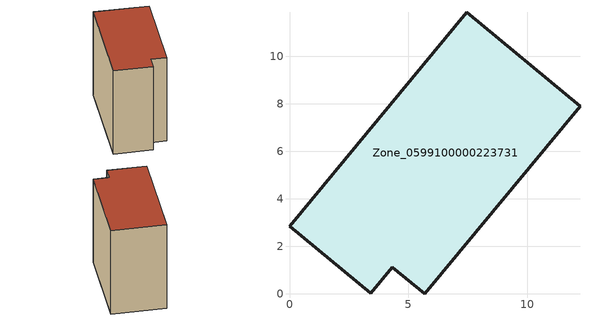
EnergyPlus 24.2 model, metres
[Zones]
Zone_0599100000223731
 floor ground (C_G): 4.33,1.12 3.42,0.03 0,2.85 7.47,11.85 12.23,7.89 5.69,0 z0
 wall outside (C_F): 7.47,11.85 0,2.85 3.42,0.03 4.33,1.12 5.69,0 12.23,7.89 7.47,11.85 z0:10.87
 roof outside (C_R): 5.69,0 12.23,7.89 7.47,11.85 0,2.85 3.42,0.03 4.33,1.12 z10.87
[BUILDING]
Pand.0599100000223731: North Axis=0; Terrain=City; Loads Convergence Tolerance Value=0.04; Temperature Convergence Tolerance Value=0.4; Solar Distribution=FullExterior; Maximum Number of Warmup Days=25; Minimum Number of Warmup Days=1
[Site:Location]
Rotterdam.The.Hague.AP_ZH_NLD Design_Conditions: Latitude=51.96; Longitude=4.45; Time Zone=1; Elevation=-4.5
[SITE:GROUNDTEMPERATURE:BUILDINGSURFACE]
18, 18, 18, 18, 18, 18, 18, 18, 18, 18, 18, 18
[MATERIAL] Thermal Absorptance=0.9; Solar Absorptance=0.7; Visible Absorptance=0.7
Name | Roughness | Thickness | Conductivity | Density | Specific Heat
G.TI.1946 | MediumSmooth | 0.15 | 1 | 540 | 1210
F.TI.1946 | Rough | 0.3 | 0.857143 | 1920 | 840
R.TI.1946 | MediumRough | 0.2 | 0.1 | 1500 | 1000
[CONSTRUCTION]
C_G: G.TI.1946
C_F: F.TI.1946
C_R: R.TI.1946
[ZONE]
Zone_0599100000223731: Type=1; Multiplier=1; Ceiling Height=Autocalculate; Volume=Autocalculate; Floor Area=autocalculate; Part of Total Floor Area=Yes
[ZONEINFILTRATION:DESIGNFLOWRATE]
Infil_Zone_0599100000223731: Zone or ZoneList or Space or SpaceList=Zone_0599100000223731; Schedule=AlwaysOn; Design Flow Rate Calculation Method=Flow/Area; Flow Rate per Floor Area=0.003; Constant Term Coefficient=1; Temperature Term Coefficient=0; Velocity Term Coefficient=0; Velocity Squared Term Coefficient=0
[HVACTEMPLATE:ZONE:IDEALLOADSAIRSYSTEM]
Zone_0599100000223731: Maximum Heating Supply Air Temperature=50; Minimum Cooling Supply Air Temperature=13; Maximum Heating Supply Air Humidity Ratio=0.0156; Minimum Cooling Supply Air Humidity Ratio=0.0077; Heating Limit=NoLimit; Cooling Limit=NoLimit; Dehumidification Control Type=ConstantSensibleHeatRatio; Cooling Sensible Heat Ratio=0.7; Dehumidification Setpoint=60; Humidification Control Type=None; Humidification Setpoint=30; Outdoor Air Method=None; Outdoor Air Flow Rate per Person=0.00944; Outdoor Air Flow Rate per Zone Floor Area=0; Outdoor Air Flow Rate per Zone=0; Demand Controlled Ventilation Type=None; Outdoor Air Economizer Type=NoEconomizer; Heat Recovery Type=None; Sensible Heat Recovery Effectiveness=0.7; Latent Heat Recovery Effectiveness=0.65
[ZONECONTROL:THERMOSTAT]
ThermostatControl_Zone_0599100000223731: Zone or ZoneList=Zone_0599100000223731; Control Type Schedule=DualSetpointControlType; Control 1=Thermostat_Zone_0599100000223731; Temperature Difference Between Cutout And Setpoint=0
[THERMOSTATSETPOINT:DUALSETPOINT]
Thermostat_Zone_0599100000223731: Heating Setpoint Temperature Schedule=HeatingSetpoint_Zone_0599100000223731; Cooling Setpoint Temperature Schedule=CoolingSetpoint_Zone_0599100000223731
[SCHEDULE:COMPACT]
HeatingSetpoint_Zone_0599100000223731: Through: 12/31, For: AllDays, Until: 24:00, 21
CoolingSetpoint_Zone_0599100000223731: Through: 12/31, For: AllDays, Until: 24:00, 24
DualSetpointControlType: Through: 12/31, For: AllDays, Until: 24:00, 4
AlwaysOn: Through: 12/31, For: AllDays, Until: 24:00, 1
